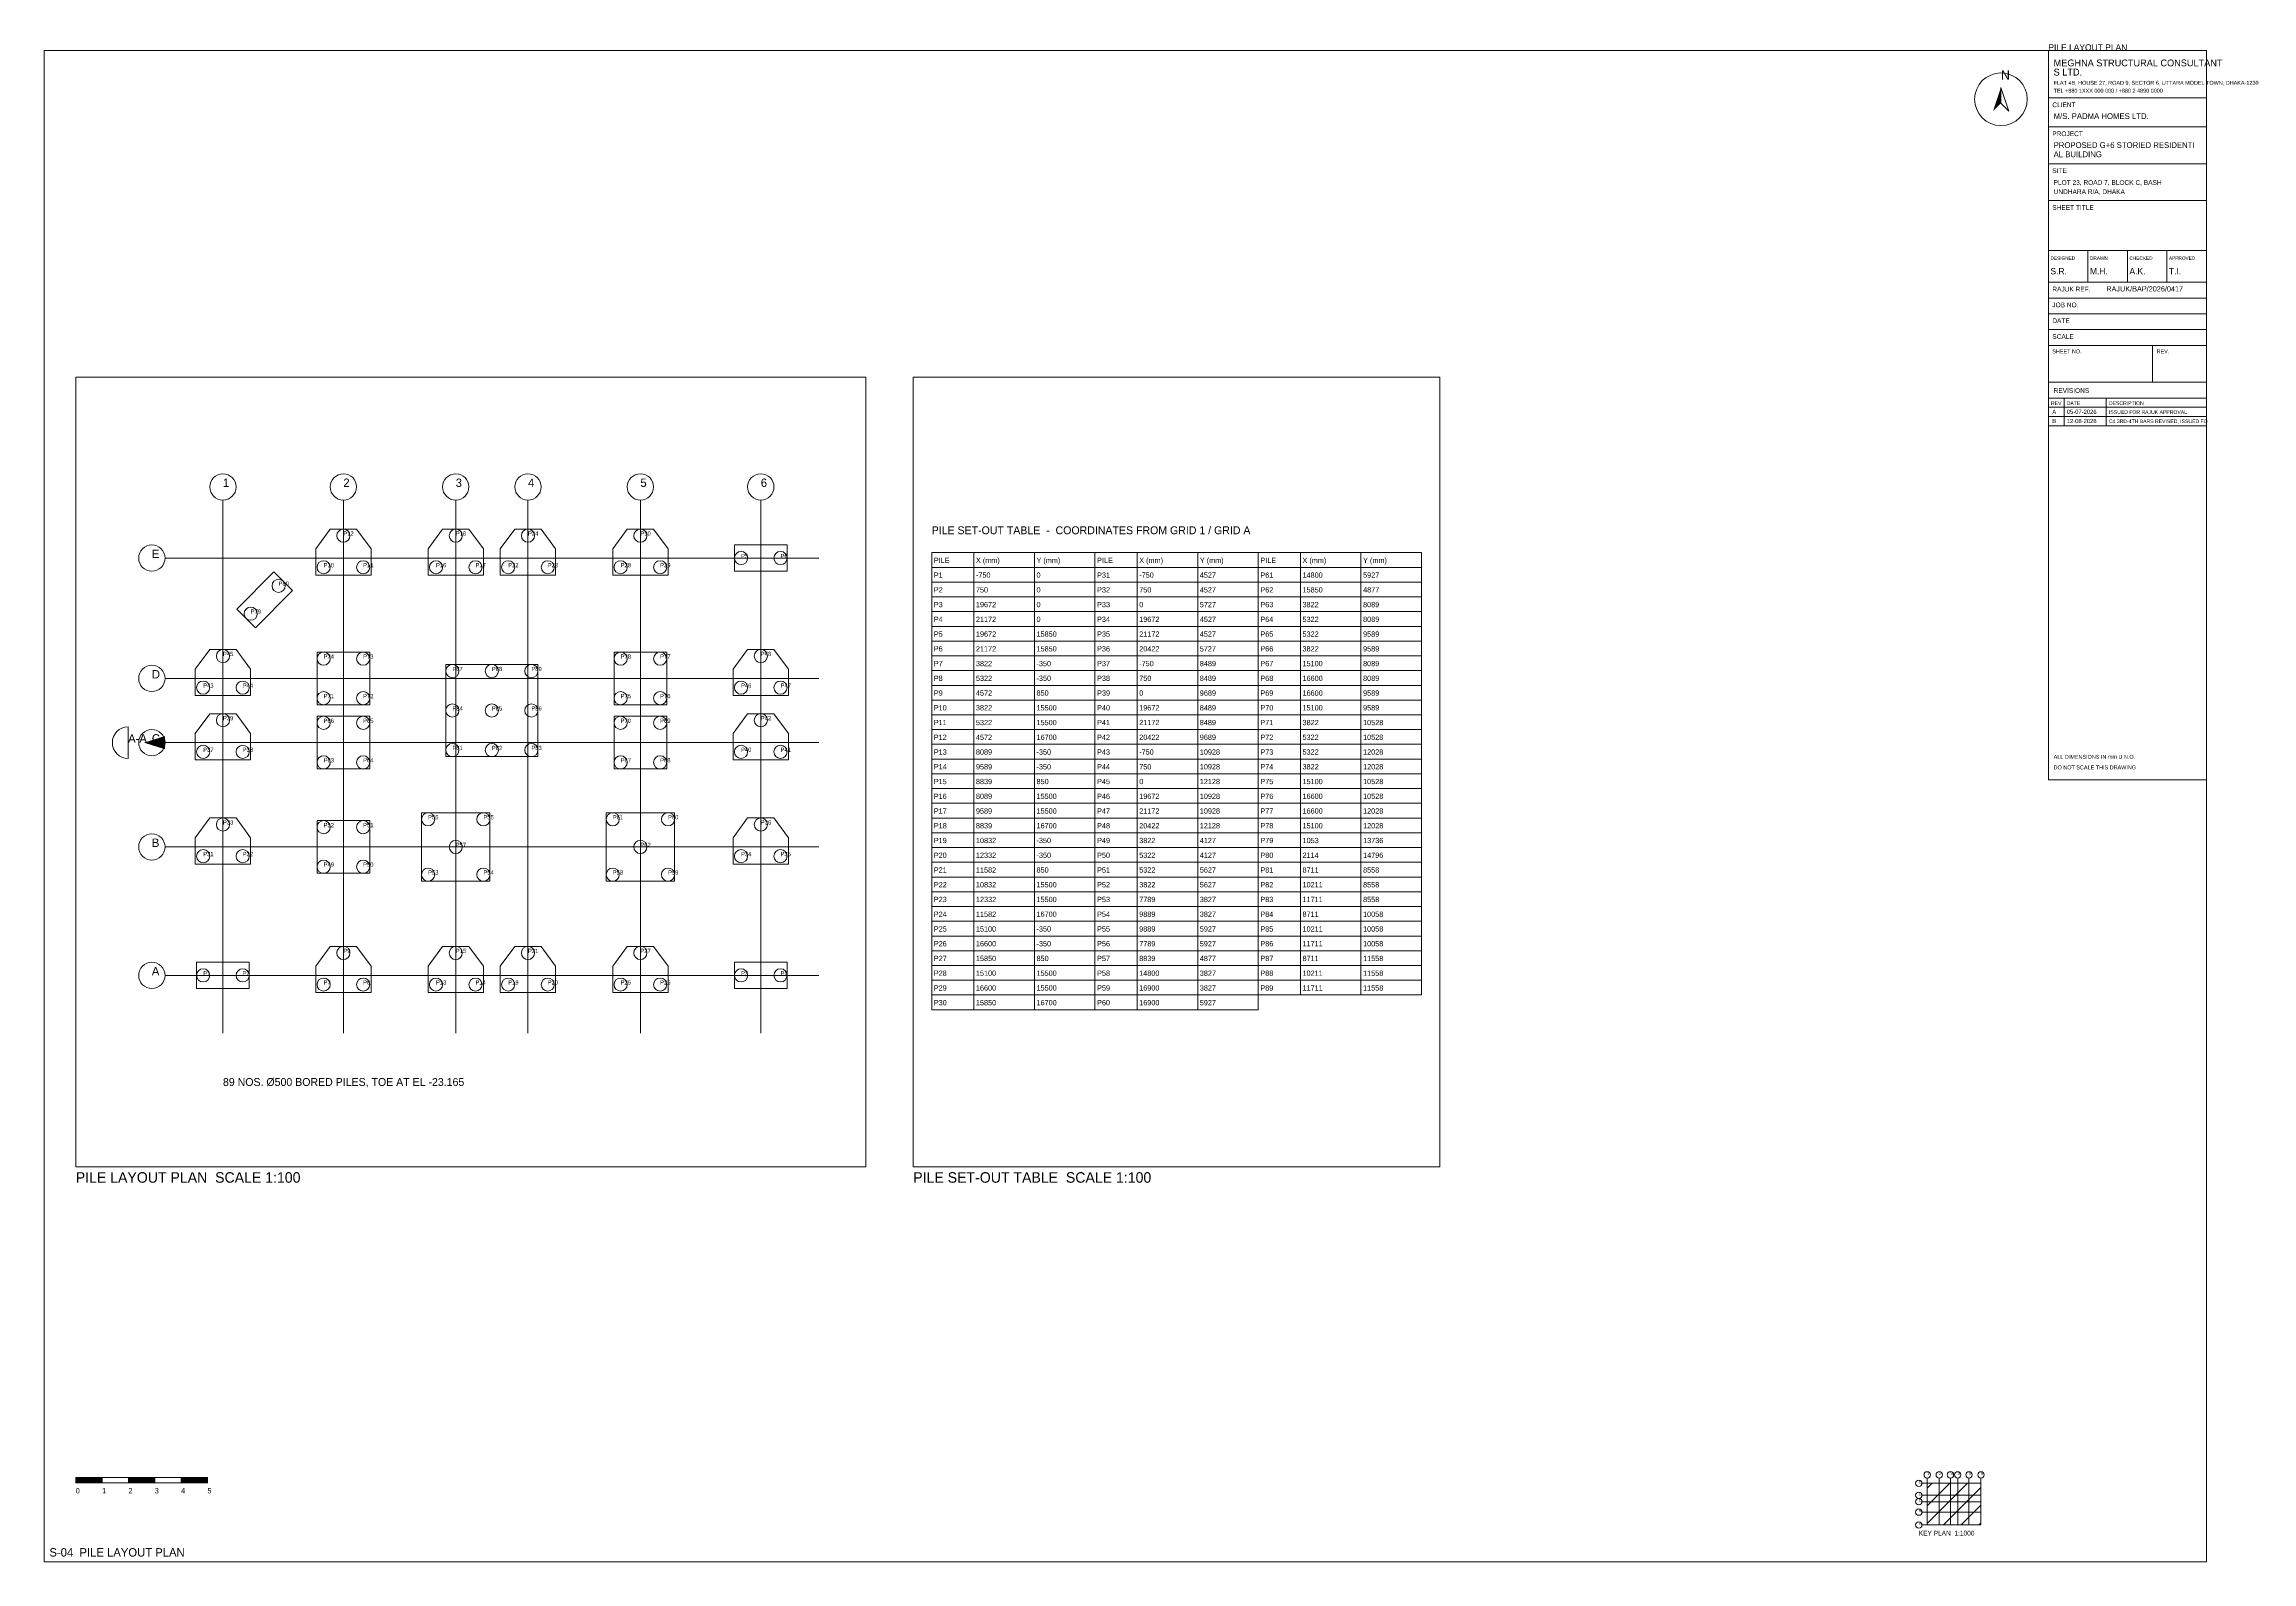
# Paper-space layout 'S-04 PILE LAYOUT PLAN' of a CAD drawing. Extents: x 10 to 848, y 10 to 586.
# The model-space entities are those that its viewports show. They can reach past a viewport. Long polylines and large blocks are cut down to what shows.
import ezdxf

# ---------------------------------------------------------------- set-up
doc = ezdxf.new("R2010")
doc.units = 0
doc.layers.get('0').update_dxf_attribs({"lineweight": 0, "plot": 0})
for name, color, linetype, lineweight, plot in [('Arrow', 7, 'Continuous', 0, False), ('Foundation', 3, 'Continuous', 0, False), ('Grid', 8, 'Continuous', 0, False), ('Grid Circle', 8, 'Continuous', 0, False), ('Grid text', 7, 'Continuous', 0, False), ('Hatch', 9, 'Continuous', 0, False), ('Sheet', 7, 'Continuous', 0, False), ('Text-1', 7, 'Continuous', 0, False), ('Text-2', 7, 'Continuous', 0, False), ('TITLE', 7, 'Continuous', 0, False)]:
    doc.layers.add(name, color=color, linetype=linetype, lineweight=lineweight, plot=plot)

# ---------------------------------------------------------------- blocks, each defined once
blk = doc.blocks.new('TITLE_BLOCK')
at = {"layer": 'TITLE'}
for p, q in [((0, -18), (60, -18)), ((0, -29), (60, -29)), ((0, -43), (60, -43)), ((0, -57), (60, -57)), ((0, -76), (60, -76)), ((0, -76), (0, -88)), ((15, -76), (15, -88)), ((30, -76), (30, -88)), ((45, -76), (45, -88)), ((0, -88), (60, -88)), ((0, -94), (60, -94)), ((0, -100), (60, -100)), ((0, -106), (60, -106)), ((0, -112), (60, -112)), ((39.6, -112), (39.6, -126)), ((0, -126), (60, -126)), ((0, -132), (60, -132)), ((0, -132), (60, -132)), ((6, -132), (6, -142.5)), ((22, -132), (22, -142.5)), ((0, -135.5), (60, -135.5)), ((0, -139), (60, -139)), ((0, -142.5), (60, -142.5))]:
    blk.add_line(p, q, dxfattribs=at)
blk.add_lwpolyline([(0, -277), (60, -277), (60, 0), (0, 0)], close=True, dxfattribs=at)
at = {"layer": 'Text-1'}
for tag, height in [('JOBNO', 2), ('SCALE', 2), ('SHEETTITLE', 2.4), ('SHEETTITLE2', 2.4), ('DATE', 2), ('SHEETNO', 4.5), ('REV', 4.5)]:
    blk.add_attdef(tag, (0, 0), '', height=height, dxfattribs=at)
at = {"layer": 'TITLE'}
for s, height, p in [('S LTD.', 2.6, (2, -9.5)), ('MEGHNA STRUCTURAL CONSULTANT', 2.6, (2, -6)), ('TEL +880 1XXX 000 000 / +880 2 4890 0000', 1.5, (2, -16)), ('FLAT 4B, HOUSE 27, ROAD 9, SECTOR 6, UTTARA MODEL TOWN, DHAKA-1230', 1.5, (2, -13)), ('CLIENT', 1.8, (1.5, -21.5)), ('M/S. PADMA HOMES LTD.', 2.2, (2, -26)), ('PROJECT', 1.8, (1.5, -32.5)), ('AL BUILDING', 2.2, (2, -40.5)), ('PROPOSED G+6 STORIED RESIDENTI', 2.2, (2, -37)), ('SITE', 1.8, (1.5, -46.5)), ('PLOT 23, ROAD 7, BLOCK C, BASH', 1.8, (2, -51)), ('SHEET TITLE', 1.8, (1.5, -60.5)), ('UNDHARA R/A, DHAKA', 1.8, (2, -54.5)), ('DESIGNED', 1.3, (0.8, -79.5)), ('S.R.', 2.4, (0.8, -85)), ('DRAWN', 1.3, (15.8, -79.5)), ('M.H.', 2.4, (15.8, -85)), ('A.K.', 2.4, (30.8, -85)), ('CHECKED', 1.3, (30.8, -79.5)), ('APPROVED', 1.3, (45.8, -79.5)), ('T.I.', 2.4, (45.8, -85)), ('RAJUK REF.', 1.8, (1.5, -91.5)), ('RAJUK/BAP/2026/0417', 2, (22, -91.5)), ('JOB NO.', 1.8, (1.5, -97.5)), ('SCALE', 1.8, (1.5, -109.5)), ('DATE', 1.8, (1.5, -103.5)), ('SHEET NO.', 1.5, (1.5, -115)), ('REV.', 1.5, (41.1, -115)), ('REV', 1.4, (1, -134.6)), ('REVISIONS', 1.8, (2, -130)), ('DATE', 1.4, (7, -134.6)), ('DESCRIPTION', 1.4, (23, -134.6)), ('ALL DIMENSIONS IN mm U.N.O.', 1.5, (2, -269)), ('DO NOT SCALE THIS DRAWING', 1.5, (2, -273))]:
    blk.add_text(s, height=height, dxfattribs=at).set_placement(p)
blk = doc.blocks.new('NORTH_ARROW')
at = {"layer": 'Arrow'}
blk.add_lwpolyline([(0, 0), (3, -9), (0, -6)], close=True, dxfattribs=at)
blk.add_circle((0, -4.5), 10, dxfattribs=at)
blk.add_solid([(0, 0), (-3, -9), (0, -6)], dxfattribs=at)
at = {"layer": 'Text-1'}
blk.add_text('N', height=3.5, dxfattribs=at).set_placement((0, 3))
blk = doc.blocks.new('KEY_PLAN')
at = {"layer": 'Grid'}
for p, q in [((0, 0), (0, 17.8496)), ((4.572, 0), (4.572, 17.8496)), ((8.8392, 0), (8.8392, 17.8496)), ((11.5824, 0), (11.5824, 17.8496)), ((15.8496, 0), (15.8496, 17.8496)), ((20.4216, 0), (20.4216, 17.8496)), ((-2, 15.8496), (20.4216, 15.8496)), ((-2, 11.2776), (20.4216, 11.2776)), ((-2, 8.8392), (20.4216, 8.8392)), ((-2, 4.8768), (20.4216, 4.8768)), ((-2, 0), (20.4216, 0))]:
    blk.add_line(p, q, dxfattribs=at)
at = {"layer": 'Grid Circle'}
for centre in [(-3.2, 15.8496), (0, 19.0496), (4.572, 19.0496), (8.8392, 19.0496), (11.5824, 19.0496), (15.8496, 19.0496), (20.4216, 19.0496), (-3.2, 11.2776), (-3.2, 8.8392), (-3.2, 4.8768), (-3.2, 0)]:
    blk.add_circle(centre, 1.2, dxfattribs=at)
at = {"layer": 'Sheet'}
blk.add_lwpolyline([(0, 0), (20.4216, 0), (20.4216, 15.8496), (0, 15.8496)], close=True, dxfattribs=at)
at = {"layer": 'Grid text'}
for s, p in [('E', (-3.2, 15.8496)), ('1', (0, 19.0496)), ('2', (4.572, 19.0496)), ('3', (8.8392, 19.0496)), ('4', (11.5824, 19.0496)), ('5', (15.8496, 19.0496)), ('6', (20.4216, 19.0496)), ('C', (-3.2, 8.8392)), ('D', (-3.2, 11.2776)), ('A', (-3.2, 0)), ('B', (-3.2, 4.8768))]:
    blk.add_text(s, height=1.1, dxfattribs=at).set_placement(p)
at = {"layer": 'Sheet'}
blk.add_text('KEY PLAN  1:1000', height=1.8, dxfattribs=at).set_placement((-3.2, -4))
blk = doc.blocks.new('SCALE_BAR')
at = {"layer": 'Sheet'}
h = blk.add_hatch(color=256, dxfattribs=at)
h.dxf.hatch_style = 1
h.paths.add_polyline_path([(0, 0), (10, 0), (10, 2), (0, 2)])
h = blk.add_hatch(color=256, dxfattribs=at)
h.dxf.hatch_style = 1
h.paths.add_polyline_path([(20, 0), (30, 0), (30, 2), (20, 2)])
h = blk.add_hatch(color=256, dxfattribs=at)
h.dxf.hatch_style = 1
h.paths.add_polyline_path([(40, 0), (50, 0), (50, 2), (40, 2)])
for points in [[(0, 0), (10, 0), (10, 2), (0, 2)], [(10, 0), (20, 0), (20, 2), (10, 2)], [(20, 0), (30, 0), (30, 2), (20, 2)], [(30, 0), (40, 0), (40, 2), (30, 2)], [(40, 0), (50, 0), (50, 2), (40, 2)]]:
    blk.add_lwpolyline(points, close=True, dxfattribs=at)
for s, p in [('0', (0, -4)), ('1', (10, -4)), ('2', (20, -4)), ('3', (30, -4)), ('4', (40, -4)), ('5', (50, -4))]:
    blk.add_text(s, height=2, dxfattribs=at).set_placement(p)
at = {"layer": 'Text-1'}
blk.add_attdef('UNIT', (0, 0), '', height=2, dxfattribs=at)
blk = doc.blocks.new('GRID_BUBBLE')
at = {"layer": 'Grid Circle'}
blk.add_circle((0, 0), 500, dxfattribs=at)
at = {"layer": 'Text-1'}
blk.add_attdef('GRID', (0, 0), '', height=320, dxfattribs=at)
blk = doc.blocks.new('SECTION_MARK')
at = {"layer": 'Arrow'}
blk.add_solid([(600, 0), (1400, 250), (1400, -250)], dxfattribs=at)
at = {"layer": 'Text-1'}
blk.add_line((0, -600), (0, 600), dxfattribs=at)
blk.add_arc((0, 0), 600, 90, 270, dxfattribs=at)
blk.add_attdef('SEC', (0, 0), '', height=320, dxfattribs=at)

msp = doc.modelspace()

# ---------------------------------------------------------------- linework, layer by layer
for p, q in [((800000, 0), (806200, 0)), ((800000, 0), (800000, -17360)), ((801600, 0), (801600, -17360)), ((803900, 0), (803900, -17360)), ((806200, 0), (806200, -17360)), ((806200, 0), (812400, 0)), ((806200, 0), (806200, -17360)), ((807800, 0), (807800, -17360)), ((810100, 0), (810100, -17360)), ((812400, 0), (812400, -17360)), ((812400, 0), (818600, 0)), ((812400, 0), (812400, -16800)), ((814000, 0), (814000, -16800)), ((816300, 0), (816300, -16800)), ((818600, 0), (818600, -16800)), ((800000, -560), (806200, -560)), ((806200, -560), (812400, -560)), ((812400, -560), (818600, -560)), ((800000, -1120), (806200, -1120)), ((806200, -1120), (812400, -1120)), ((812400, -1120), (818600, -1120)), ((800000, -1680), (806200, -1680)), ((800000, -2240), (806200, -2240)), ((806200, -1680), (812400, -1680)), ((806200, -2240), (812400, -2240)), ((812400, -1680), (818600, -1680)), ((812400, -2240), (818600, -2240)), ((800000, -2800), (806200, -2800)), ((806200, -2800), (812400, -2800)), ((812400, -2800), (818600, -2800)), ((800000, -3360), (806200, -3360)), ((800000, -3920), (806200, -3920)), ((806200, -3360), (812400, -3360)), ((806200, -3920), (812400, -3920)), ((812400, -3360), (818600, -3360)), ((812400, -3920), (818600, -3920)), ((800000, -4480), (806200, -4480)), ((806200, -4480), (812400, -4480)), ((812400, -4480), (818600, -4480)), ((800000, -5040), (806200, -5040)), ((800000, -5600), (806200, -5600)), ((806200, -5040), (812400, -5040)), ((806200, -5600), (812400, -5600)), ((812400, -5040), (818600, -5040)), ((812400, -5600), (818600, -5600)), ((800000, -6160), (806200, -6160)), ((806200, -6160), (812400, -6160)), ((812400, -6160), (818600, -6160)), ((800000, -6720), (806200, -6720)), ((800000, -7280), (806200, -7280)), ((806200, -6720), (812400, -6720)), ((806200, -7280), (812400, -7280)), ((812400, -6720), (818600, -6720)), ((812400, -7280), (818600, -7280)), ((800000, -7840), (806200, -7840)), ((806200, -7840), (812400, -7840)), ((812400, -7840), (818600, -7840)), ((800000, -8400), (806200, -8400)), ((800000, -8960), (806200, -8960)), ((806200, -8400), (812400, -8400)), ((806200, -8960), (812400, -8960)), ((812400, -8400), (818600, -8400)), ((812400, -8960), (818600, -8960)), ((800000, -9520), (806200, -9520)), ((806200, -9520), (812400, -9520)), ((812400, -9520), (818600, -9520)), ((800000, -10080), (806200, -10080)), ((800000, -10640), (806200, -10640)), ((806200, -10080), (812400, -10080)), ((806200, -10640), (812400, -10640)), ((812400, -10080), (818600, -10080)), ((812400, -10640), (818600, -10640)), ((800000, -11200), (806200, -11200)), ((806200, -11200), (812400, -11200)), ((812400, -11200), (818600, -11200)), ((800000, -11760), (806200, -11760)), ((800000, -12320), (806200, -12320)), ((806200, -11760), (812400, -11760)), ((806200, -12320), (812400, -12320)), ((812400, -11760), (818600, -11760)), ((812400, -12320), (818600, -12320)), ((800000, -12880), (806200, -12880)), ((806200, -12880), (812400, -12880)), ((812400, -12880), (818600, -12880)), ((800000, -13440), (806200, -13440)), ((800000, -14000), (806200, -14000)), ((806200, -13440), (812400, -13440)), ((806200, -14000), (812400, -14000)), ((812400, -13440), (818600, -13440)), ((812400, -14000), (818600, -14000)), ((800000, -14560), (806200, -14560)), ((806200, -14560), (812400, -14560)), ((812400, -14560), (818600, -14560)), ((800000, -15120), (806200, -15120)), ((800000, -15680), (806200, -15680)), ((806200, -15120), (812400, -15120)), ((806200, -15680), (812400, -15680)), ((812400, -15120), (818600, -15120)), ((812400, -15680), (818600, -15680)), ((800000, -16240), (806200, -16240)), ((806200, -16240), (812400, -16240)), ((812400, -16240), (818600, -16240)), ((800000, -16800), (806200, -16800)), ((800000, -17360), (806200, -17360)), ((806200, -16800), (812400, -16800)), ((806200, -17360), (812400, -17360)), ((812400, -16800), (818600, -16800))]:
    msp.add_line(p, q)
at = {"layer": 'Foundation'}
for points in [[(603522, 15200), (605622, 15200), (605622, 16200), (605072, 16950), (604072, 16950), (603522, 16200)], [(607789, 15200), (609889, 15200), (609889, 16200), (609339, 16950), (608339, 16950), (607789, 16200)], [(610532, 15200), (612632, 15200), (612632, 16200), (612082, 16950), (611082, 16950), (610532, 16200)], [(614800, 15200), (616900, 15200), (616900, 16200), (616350, 16950), (615350, 16950), (614800, 16200)], [(619422, 15350), (621422, 15350), (621422, 16350), (619422, 16350)], [(601230, 13205), (602644, 14619), (601937, 15327), (600523, 13912)], [(598950, 10628), (601050, 10628), (601050, 11628), (600500, 12378), (599500, 12378), (598950, 11628)], [(603572, 10278), (605572, 10278), (605572, 12278), (603572, 12278)], [(608461, 8308), (611961, 8308), (611961, 11808), (608461, 11808)], [(614850, 10278), (616850, 10278), (616850, 12278), (614850, 12278)], [(619372, 10628), (621472, 10628), (621472, 11628), (620922, 12378), (619922, 12378), (619372, 11628)], [(598950, 8189), (601050, 8189), (601050, 9189), (600500, 9939), (599500, 9939), (598950, 9189)], [(603572, 7839), (605572, 7839), (605572, 9839), (603572, 9839)], [(614850, 7839), (616850, 7839), (616850, 9839), (614850, 9839)], [(619372, 8189), (621472, 8189), (621472, 9189), (620922, 9939), (619922, 9939), (619372, 9189)], [(598950, 4227), (601050, 4227), (601050, 5227), (600500, 5977), (599500, 5977), (598950, 5227)], [(603572, 3877), (605572, 3877), (605572, 5877), (603572, 5877)], [(607539, 3577), (610139, 3577), (610139, 6177), (607539, 6177)], [(614550, 3577), (617150, 3577), (617150, 6177), (614550, 6177)], [(619372, 4227), (621472, 4227), (621472, 5227), (620922, 5977), (619922, 5977), (619372, 5227)], [(603522, -650), (605622, -650), (605622, 350), (605072, 1100), (604072, 1100), (603522, 350)], [(607789, -650), (609889, -650), (609889, 350), (609339, 1100), (608339, 1100), (607789, 350)], [(610532, -650), (612632, -650), (612632, 350), (612082, 1100), (611082, 1100), (610532, 350)], [(614800, -650), (616900, -650), (616900, 350), (616350, 1100), (615350, 1100), (614800, 350)], [(599000, -500), (601000, -500), (601000, 500), (599000, 500)], [(619422, -500), (621422, -500), (621422, 500), (619422, 500)]]:
    msp.add_lwpolyline(points, close=True, dxfattribs=at)
for centre in [(604572, 16700), (608839, 16700), (611582, 16700), (615850, 16700), (619672, 15850), (621172, 15850), (603822, 15500), (605322, 15500), (608089, 15500), (609589, 15500), (610832, 15500), (612332, 15500), (615100, 15500), (616600, 15500), (602114, 14796), (601053, 13736), (600000, 12128), (603822, 12028), (605322, 12028), (608711, 11558), (610211, 11558), (611711, 11558), (615100, 12028), (616600, 12028), (620422, 12128), (599250, 10928), (600750, 10928), (619672, 10928), (621172, 10928), (603822, 10528), (605322, 10528), (608711, 10058), (610211, 10058), (611711, 10058), (615100, 10528), (616600, 10528), (600000, 9689), (603822, 9589), (605322, 9589), (615100, 9589), (616600, 9589), (620422, 9689), (599250, 8489), (600750, 8489), (608711, 8558), (610211, 8558), (611711, 8558), (619672, 8489), (621172, 8489), (603822, 8089), (605322, 8089), (615100, 8089), (616600, 8089), (600000, 5727), (603822, 5627), (605322, 5627), (607789, 5927), (609889, 5927), (614800, 5927), (616900, 5927), (620422, 5727), (608839, 4877), (615850, 4877), (599250, 4527), (600750, 4527), (603822, 4127), (605322, 4127), (619672, 4527), (621172, 4527), (607789, 3827), (609889, 3827), (614800, 3827), (616900, 3827), (604572, 850), (608839, 850), (611582, 850), (615850, 850), (599250, 0), (600750, 0), (619672, 0), (621172, 0), (603822, -350), (605322, -350), (608089, -350), (609589, -350), (610832, -350), (612332, -350), (615100, -350), (616600, -350)]:
    msp.add_circle(centre, 250, dxfattribs=at)
at = {"layer": 'Grid'}
for p, q in [((600000, -2200), (600000, 18050)), ((604572, -2200), (604572, 18050)), ((608839, -2200), (608839, 18050)), ((611582, -2200), (611582, 18050)), ((615850, -2200), (615850, 18050)), ((620422, -2200), (620422, 18050)), ((597800, 15850), (622622, 15850)), ((597800, 11278), (622622, 11278)), ((597800, 8839), (622622, 8839)), ((597800, 4877), (622622, 4877)), ((597800, 0), (622622, 0))]:
    msp.add_line(p, q, dxfattribs=at)

# ---------------------------------------------------------------- block references
at = {"layer": 'Grid Circle'}
for p, values in [((600000, 18550), {'GRID': '1'}), ((604572, 18550), {'GRID': '2'}), ((608839, 18550), {'GRID': '3'}), ((611582, 18550), {'GRID': '4'}), ((615850, 18550), {'GRID': '5'}), ((620422, 18550), {'GRID': '6'}), ((597300, 15850), {'GRID': 'E'}), ((597300, 11278), {'GRID': 'D'}), ((597300, 8839), {'GRID': 'C'}), ((597300, 4877), {'GRID': 'B'}), ((597300, 0), {'GRID': 'A'})]:
    msp.add_blockref('GRID_BUBBLE', p, dxfattribs=at).add_auto_attribs(values)
at = {"layer": 'Text-1'}
msp.add_blockref('SECTION_MARK', (596400, 8839), dxfattribs=at).add_auto_attribs({'SEC': 'A-A'})

# ---------------------------------------------------------------- texts
at = {"layer": 'Sheet'}
msp.add_text('PILE SET-OUT TABLE  -  COORDINATES FROM GRID 1 / GRID A', height=300, dxfattribs=at).set_placement((800000, 700))
at = {"layer": 'Text-1'}
for s, height, p in [('PILE', 200, (800080, -392)), ('P1', 200, (800080, -952)), ('X (mm)', 200, (801680, -392)), ('-750', 200, (801680, -952)), ('Y (mm)', 200, (803980, -392)), ('0', 200, (803980, -952)), ('PILE', 200, (806280, -392)), ('P31', 200, (806280, -952)), ('X (mm)', 200, (807880, -392)), ('-750', 200, (807880, -952)), ('Y (mm)', 200, (810180, -392)), ('4527', 200, (810180, -952)), ('PILE', 200, (812480, -392)), ('P61', 200, (812480, -952)), ('X (mm)', 200, (814080, -392)), ('14800', 200, (814080, -952)), ('Y (mm)', 200, (816380, -392)), ('5927', 200, (816380, -952)), ('P2', 200, (800080, -1512)), ('750', 200, (801680, -1512)), ('0', 200, (803980, -1512)), ('P32', 200, (806280, -1512)), ('750', 200, (807880, -1512)), ('4527', 200, (810180, -1512)), ('P62', 200, (812480, -1512)), ('15850', 200, (814080, -1512)), ('4877', 200, (816380, -1512)), ('P3', 200, (800080, -2072)), ('P4', 200, (800080, -2632)), ('21172', 200, (801680, -2632)), ('19672', 200, (801680, -2072)), ('0', 200, (803980, -2072)), ('0', 200, (803980, -2632)), ('P33', 200, (806280, -2072)), ('P34', 200, (806280, -2632)), ('0', 200, (807880, -2072)), ('19672', 200, (807880, -2632)), ('4527', 200, (810180, -2632)), ('5727', 200, (810180, -2072)), ('P63', 200, (812480, -2072)), ('P64', 200, (812480, -2632)), ('3822', 200, (814080, -2072)), ('5322', 200, (814080, -2632)), ('8089', 200, (816380, -2072)), ('8089', 200, (816380, -2632)), ('P5', 200, (800080, -3192)), ('19672', 200, (801680, -3192)), ('15850', 200, (803980, -3192)), ('P35', 200, (806280, -3192)), ('21172', 200, (807880, -3192)), ('4527', 200, (810180, -3192)), ('P65', 200, (812480, -3192)), ('5322', 200, (814080, -3192)), ('9589', 200, (816380, -3192)), ('89 NOS. %%C500 BORED PILES, TOE AT EL -23.165', 300, (600000, -4200)), ('P6', 200, (800080, -3752)), ('P7', 200, (800080, -4312)), ('3822', 200, (801680, -4312)), ('21172', 200, (801680, -3752)), ('-350', 200, (803980, -4312)), ('15850', 200, (803980, -3752)), ('P36', 200, (806280, -3752)), ('P37', 200, (806280, -4312)), ('-750', 200, (807880, -4312)), ('20422', 200, (807880, -3752)), ('5727', 200, (810180, -3752)), ('8489', 200, (810180, -4312)), ('P66', 200, (812480, -3752)), ('P67', 200, (812480, -4312)), ('3822', 200, (814080, -3752)), ('15100', 200, (814080, -4312)), ('8089', 200, (816380, -4312)), ('9589', 200, (816380, -3752)), ('P8', 200, (800080, -4872)), ('5322', 200, (801680, -4872)), ('-350', 200, (803980, -4872)), ('P38', 200, (806280, -4872)), ('750', 200, (807880, -4872)), ('8489', 200, (810180, -4872)), ('P68', 200, (812480, -4872)), ('16600', 200, (814080, -4872)), ('8089', 200, (816380, -4872)), ('P9', 200, (800080, -5432)), ('P10', 200, (800080, -5992)), ('4572', 200, (801680, -5432)), ('3822', 200, (801680, -5992)), ('850', 200, (803980, -5432)), ('15500', 200, (803980, -5992)), ('P39', 200, (806280, -5432)), ('P40', 200, (806280, -5992)), ('0', 200, (807880, -5432)), ('19672', 200, (807880, -5992)), ('8489', 200, (810180, -5992)), ('9689', 200, (810180, -5432)), ('P69', 200, (812480, -5432)), ('P70', 200, (812480, -5992)), ('16600', 200, (814080, -5432)), ('15100', 200, (814080, -5992)), ('9589', 200, (816380, -5432)), ('9589', 200, (816380, -5992)), ('P11', 200, (800080, -6552)), ('5322', 200, (801680, -6552)), ('15500', 200, (803980, -6552)), ('P41', 200, (806280, -6552)), ('21172', 200, (807880, -6552)), ('8489', 200, (810180, -6552)), ('P71', 200, (812480, -6552)), ('3822', 200, (814080, -6552)), ('10528', 200, (816380, -6552)), ('P12', 200, (800080, -7112)), ('P13', 200, (800080, -7672)), ('4572', 200, (801680, -7112)), ('8089', 200, (801680, -7672)), ('-350', 200, (803980, -7672)), ('16700', 200, (803980, -7112)), ('P42', 200, (806280, -7112)), ('P43', 200, (806280, -7672)), ('-750', 200, (807880, -7672)), ('20422', 200, (807880, -7112)), ('9689', 200, (810180, -7112)), ('10928', 200, (810180, -7672)), ('P72', 200, (812480, -7112)), ('P73', 200, (812480, -7672)), ('5322', 200, (814080, -7112)), ('5322', 200, (814080, -7672)), ('10528', 200, (816380, -7112)), ('12028', 200, (816380, -7672)), ('P14', 200, (800080, -8232)), ('9589', 200, (801680, -8232)), ('-350', 200, (803980, -8232)), ('P44', 200, (806280, -8232)), ('750', 200, (807880, -8232)), ('10928', 200, (810180, -8232)), ('P74', 200, (812480, -8232)), ('3822', 200, (814080, -8232)), ('12028', 200, (816380, -8232)), ('P15', 200, (800080, -8792)), ('P16', 200, (800080, -9352)), ('8839', 200, (801680, -8792)), ('8089', 200, (801680, -9352)), ('850', 200, (803980, -8792)), ('15500', 200, (803980, -9352)), ('P45', 200, (806280, -8792)), ('P46', 200, (806280, -9352)), ('0', 200, (807880, -8792)), ('19672', 200, (807880, -9352)), ('12128', 200, (810180, -8792)), ('10928', 200, (810180, -9352)), ('P75', 200, (812480, -8792)), ('P76', 200, (812480, -9352)), ('15100', 200, (814080, -8792)), ('16600', 200, (814080, -9352)), ('10528', 200, (816380, -8792)), ('10528', 200, (816380, -9352)), ('P17', 200, (800080, -9912)), ('9589', 200, (801680, -9912)), ('15500', 200, (803980, -9912)), ('P47', 200, (806280, -9912)), ('21172', 200, (807880, -9912)), ('10928', 200, (810180, -9912)), ('P77', 200, (812480, -9912)), ('16600', 200, (814080, -9912)), ('12028', 200, (816380, -9912)), ('P18', 200, (800080, -10472)), ('P19', 200, (800080, -11032)), ('8839', 200, (801680, -10472)), ('10832', 200, (801680, -11032)), ('-350', 200, (803980, -11032)), ('16700', 200, (803980, -10472)), ('P48', 200, (806280, -10472)), ('P49', 200, (806280, -11032)), ('3822', 200, (807880, -11032)), ('20422', 200, (807880, -10472)), ('4127', 200, (810180, -11032)), ('12128', 200, (810180, -10472)), ('P78', 200, (812480, -10472)), ('P79', 200, (812480, -11032)), ('15100', 200, (814080, -10472)), ('1053', 200, (814080, -11032)), ('12028', 200, (816380, -10472)), ('13736', 200, (816380, -11032)), ('P20', 200, (800080, -11592)), ('12332', 200, (801680, -11592)), ('-350', 200, (803980, -11592)), ('P50', 200, (806280, -11592)), ('5322', 200, (807880, -11592)), ('4127', 200, (810180, -11592)), ('P80', 200, (812480, -11592)), ('2114', 200, (814080, -11592)), ('14796', 200, (816380, -11592)), ('P21', 200, (800080, -12152)), ('P22', 200, (800080, -12712)), ('11582', 200, (801680, -12152)), ('10832', 200, (801680, -12712)), ('850', 200, (803980, -12152)), ('15500', 200, (803980, -12712)), ('P51', 200, (806280, -12152)), ('P52', 200, (806280, -12712)), ('3822', 200, (807880, -12712)), ('5322', 200, (807880, -12152)), ('5627', 200, (810180, -12152)), ('5627', 200, (810180, -12712)), ('P81', 200, (812480, -12152)), ('P82', 200, (812480, -12712)), ('8711', 200, (814080, -12152)), ('10211', 200, (814080, -12712)), ('8558', 200, (816380, -12152)), ('8558', 200, (816380, -12712)), ('P23', 200, (800080, -13272)), ('12332', 200, (801680, -13272)), ('15500', 200, (803980, -13272)), ('P53', 200, (806280, -13272)), ('7789', 200, (807880, -13272)), ('3827', 200, (810180, -13272)), ('P83', 200, (812480, -13272)), ('11711', 200, (814080, -13272)), ('8558', 200, (816380, -13272)), ('P24', 200, (800080, -13832)), ('P25', 200, (800080, -14392)), ('11582', 200, (801680, -13832)), ('15100', 200, (801680, -14392)), ('-350', 200, (803980, -14392)), ('16700', 200, (803980, -13832)), ('P54', 200, (806280, -13832)), ('P55', 200, (806280, -14392)), ('9889', 200, (807880, -13832)), ('9889', 200, (807880, -14392)), ('3827', 200, (810180, -13832)), ('5927', 200, (810180, -14392)), ('P84', 200, (812480, -13832)), ('P85', 200, (812480, -14392)), ('8711', 200, (814080, -13832)), ('10211', 200, (814080, -14392)), ('10058', 200, (816380, -13832)), ('10058', 200, (816380, -14392)), ('P26', 200, (800080, -14952)), ('16600', 200, (801680, -14952)), ('-350', 200, (803980, -14952)), ('P56', 200, (806280, -14952)), ('7789', 200, (807880, -14952)), ('5927', 200, (810180, -14952)), ('P86', 200, (812480, -14952)), ('11711', 200, (814080, -14952)), ('10058', 200, (816380, -14952)), ('P27', 200, (800080, -15512)), ('P28', 200, (800080, -16072)), ('15850', 200, (801680, -15512)), ('15100', 200, (801680, -16072)), ('850', 200, (803980, -15512)), ('15500', 200, (803980, -16072)), ('P57', 200, (806280, -15512)), ('P58', 200, (806280, -16072)), ('8839', 200, (807880, -15512)), ('14800', 200, (807880, -16072)), ('4877', 200, (810180, -15512)), ('3827', 200, (810180, -16072)), ('P87', 200, (812480, -15512)), ('P88', 200, (812480, -16072)), ('8711', 200, (814080, -15512)), ('10211', 200, (814080, -16072)), ('11558', 200, (816380, -15512)), ('11558', 200, (816380, -16072)), ('P29', 200, (800080, -16632)), ('16600', 200, (801680, -16632)), ('15500', 200, (803980, -16632)), ('P59', 200, (806280, -16632)), ('16900', 200, (807880, -16632)), ('3827', 200, (810180, -16632)), ('P89', 200, (812480, -16632)), ('11711', 200, (814080, -16632)), ('11558', 200, (816380, -16632)), ('P30', 200, (800080, -17192)), ('15850', 200, (801680, -17192)), ('16700', 200, (803980, -17192)), ('P60', 200, (806280, -17192)), ('16900', 200, (807880, -17192)), ('5927', 200, (810180, -17192))]:
    msp.add_text(s, height=height, dxfattribs=at).set_placement(p)
at = {"layer": 'Text-2'}
for s, p in [('P12', (604572, 16700)), ('P18', (608839, 16700)), ('P24', (611582, 16700)), ('P30', (615850, 16700)), ('P5', (619672, 15850)), ('P6', (621172, 15850)), ('P10', (603822, 15500)), ('P11', (605322, 15500)), ('P16', (608089, 15500)), ('P17', (609589, 15500)), ('P22', (610832, 15500)), ('P23', (612332, 15500)), ('P28', (615100, 15500)), ('P29', (616600, 15500)), ('P80', (602114, 14796)), ('P79', (601053, 13736)), ('P45', (600000, 12128)), ('P74', (603822, 12028)), ('P73', (605322, 12028)), ('P78', (615100, 12028)), ('P77', (616600, 12028)), ('P48', (620422, 12128)), ('P43', (599250, 10928)), ('P44', (600750, 10928)), ('P87', (608711, 11558)), ('P88', (610211, 11558)), ('P89', (611711, 11558)), ('P46', (619672, 10928)), ('P47', (621172, 10928)), ('P71', (603822, 10528)), ('P72', (605322, 10528)), ('P84', (608711, 10058)), ('P85', (610211, 10058)), ('P86', (611711, 10058)), ('P75', (615100, 10528)), ('P76', (616600, 10528)), ('P39', (600000, 9689)), ('P66', (603822, 9589)), ('P65', (605322, 9589)), ('P70', (615100, 9589)), ('P69', (616600, 9589)), ('P42', (620422, 9689)), ('P37', (599250, 8489)), ('P38', (600750, 8489)), ('P81', (608711, 8558)), ('P82', (610211, 8558)), ('P83', (611711, 8558)), ('P40', (619672, 8489)), ('P41', (621172, 8489)), ('P63', (603822, 8089)), ('P64', (605322, 8089)), ('P67', (615100, 8089)), ('P68', (616600, 8089)), ('P33', (600000, 5727)), ('P56', (607789, 5927)), ('P55', (609889, 5927)), ('P61', (614800, 5927)), ('P60', (616900, 5927)), ('P36', (620422, 5727)), ('P52', (603822, 5627)), ('P51', (605322, 5627)), ('P57', (608839, 4877)), ('P62', (615850, 4877)), ('P31', (599250, 4527)), ('P32', (600750, 4527)), ('P49', (603822, 4127)), ('P50', (605322, 4127)), ('P34', (619672, 4527)), ('P35', (621172, 4527)), ('P53', (607789, 3827)), ('P54', (609889, 3827)), ('P58', (614800, 3827)), ('P59', (616900, 3827)), ('P9', (604572, 850)), ('P15', (608839, 850)), ('P21', (611582, 850)), ('P27', (615850, 850)), ('P1', (599250, 0)), ('P2', (600750, 0)), ('P3', (619672, 0)), ('P4', (621172, 0)), ('P7', (603822, -350)), ('P8', (605322, -350)), ('P13', (608089, -350)), ('P14', (609589, -350)), ('P19', (610832, -350)), ('P20', (612332, -350)), ('P25', (615100, -350)), ('P26', (616600, -350))]:
    msp.add_text(s, height=160, dxfattribs=at).set_placement(p)

psp = doc.layouts.new('S-04 PILE LAYOUT PLAN')

# ---------------------------------------------------------------- hatches: boundary and pattern name
at = {"layer": 'Hatch'}
h = psp.add_hatch(dxfattribs=at)
h.set_pattern_fill('ANSI31', color=256, scale=1.5)
h.paths.add_polyline_path([(725, 24), (745.4216, 24), (745.4216, 39.8496), (725, 39.8496)])

# ---------------------------------------------------------------- linework, layer by layer
at = {"layer": 'Sheet'}
psp.add_lwpolyline([(10, 10), (831, 10), (831, 584), (10, 584)], close=True, dxfattribs=at)

# ---------------------------------------------------------------- block references
at = {"layer": 'Arrow'}
psp.add_blockref('NORTH_ARROW', (753, 570), dxfattribs=at)
at = {"layer": 'Sheet'}
psp.add_blockref('SCALE_BAR', (22, 40), dxfattribs=at).add_auto_attribs({'UNIT': 'm'})
psp.add_blockref('KEY_PLAN', (725, 24), dxfattribs=at)
at = {"layer": 'TITLE'}
ref = psp.add_blockref('TITLE_BLOCK', (771, 584), dxfattribs=at)
ref.add_attrib('SHEETTITLE', 'PILE LAYOUT PLAN', (771, 584), dxfattribs={"layer": 'Text-1', "height": 2.4})

# ---------------------------------------------------------------- texts
at = {"layer": 'Sheet'}
for s, height, p in [('PILE LAYOUT PLAN  SCALE 1:100', 4, (22, 154)), ('PILE SET-OUT TABLE  SCALE 1:100', 4, (340, 154)), ('S-04  PILE LAYOUT PLAN', 3.2, (12, 12))]:
    psp.add_text(s, height=height, dxfattribs=at).set_placement(p)
at = {"layer": 'TITLE'}
for s, height, p in [('A', 1.6, (772.5, 446)), ('05-07-2026', 1.6, (778, 446)), ('ISSUED FOR RAJUK APPROVAL', 1.4, (794, 446)), ('B', 1.6, (772.5, 442.5)), ('12-08-2026', 1.6, (778, 442.5)), ('C4 3RD-4TH BARS REVISED; ISSUED FO', 1.4, (794, 442.5))]:
    psp.add_text(s, height=height, dxfattribs=at).set_placement(p)

# ---------------------------------------------------------------- viewports
at = {"layer": ''}
psp.add_viewport(center=(172, 310), size=(300, 300), view_center_point=(609410.8, 7724.8), view_height=30000, dxfattribs=at)
psp.add_viewport(center=(440, 310), size=(200, 300), view_center_point=(809300, -8330), view_height=30000, status=3, dxfattribs=at)

doc.saveas('drawing.dxf')
